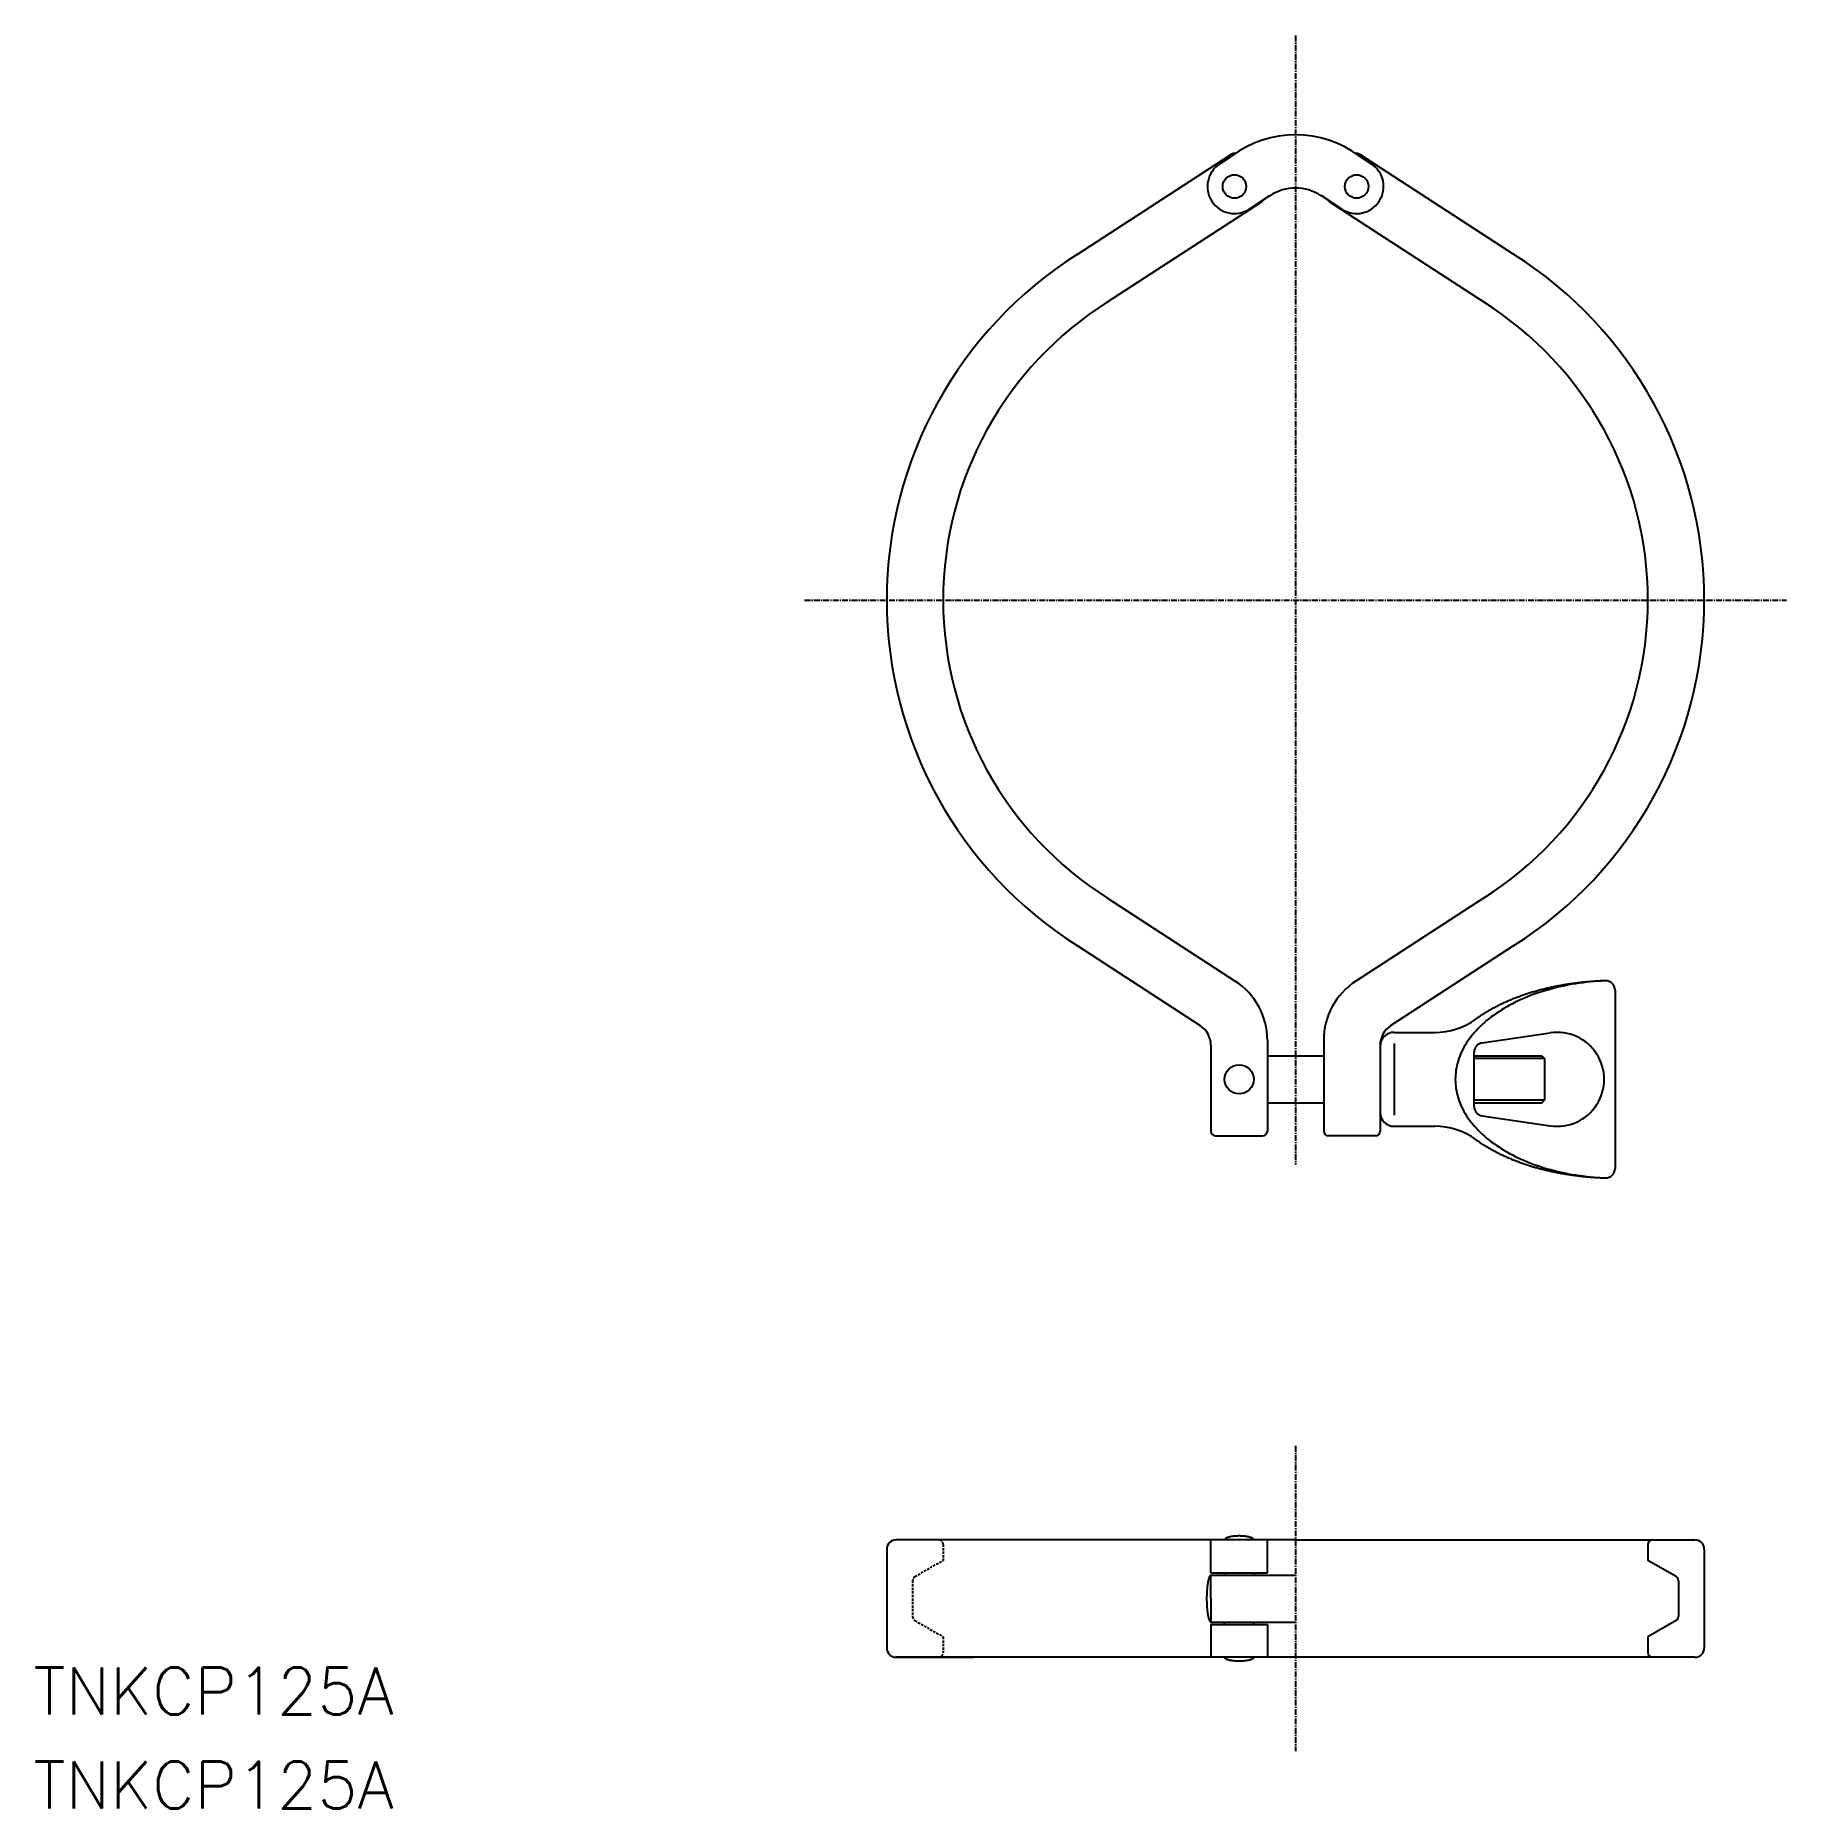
# Model space of a CAD drawing. Extents: x 148 to 521, y 418 to 796.
import ezdxf

# ---------------------------------------------------------------- set-up
doc = ezdxf.new("R2010")
doc.units = 0
doc.linetypes.add('CENTER', pattern=[2, 1.25, -0.25, 0.25, -0.25])
doc.linetypes.add('DASHED', pattern=[0.75, 0.5, -0.25])
doc.layers.get('0').update_dxf_attribs({"linetype": 'CONTINUOUS'})
doc.layers.add('CENTER', color=1, linetype='CENTER')
doc.styles.get("Standard").update_dxf_attribs({"font": 'txt.shx', "bigfont": 'bigfont.shx'})

msp = doc.modelspace()

# ---------------------------------------------------------------- linework, layer by layer
at = {"color": 7, "linetype": 'CONTINUOUS'}
for p, q in [((370.01, 749.05), (402.69, 770.27)), ((400.37, 768.34), (402.88, 769.97)), ((432.63, 768.34), (430.11, 769.97)), ((462.99, 749.05), (430.31, 770.27)), ((376.48, 738.95), (409.22, 760.21)), ((406.63, 758.69), (411.05, 761.57)), ((426.37, 758.69), (421.94, 761.57)), ((456.52, 738.95), (423.78, 760.21)), ((376.48, 612.08), (403.67, 594.43)), ((456.52, 612.08), (429.33, 594.43)), ((370.01, 601.98), (396.22, 584.96)), ((462.99, 601.98), (436.78, 584.96)), ((484.5, 592.48), (484.5, 554.55)), ((410.5, 581.85), (410.5, 562.52)), ((422.5, 581.85), (422.5, 562.52)), ((437.5, 583.52), (446.12, 583.52)), ((437.5, 581.13), (437.5, 565.9)), ((456.21, 581.27), (470.7, 583.4)), ((398.5, 580.76), (398.5, 562.52)), ((410.5, 578.52), (422.5, 578.52)), ((434.5, 580.52), (434.5, 566.52)), ((434.5, 579.68), (434.5, 562.52)), ((454.5, 567.74), (454.5, 579.29)), ((454.5, 578.52), (468.95, 578.52)), ((469.5, 577.97), (454.5, 577.97)), ((468.95, 578.52), (469.5, 577.97)), ((469.5, 577.97), (469.5, 569.07)), ((410.5, 568.52), (422.5, 568.52)), ((469.5, 569.07), (454.5, 569.07)), ((454.5, 568.52), (468.95, 568.52)), ((468.95, 568.52), (469.5, 569.07)), ((437.5, 563.52), (446.12, 563.52)), ((456.21, 565.77), (470.7, 563.64)), ((399.5, 561.52), (409.5, 561.52)), ((433.5, 561.52), (423.5, 561.52)), ((340.5, 475.52), (331.5, 475.52)), ((416.5, 475.52), (331.5, 475.52)), ((348.73, 475.52), (340.5, 475.52)), ((398.5, 468.52), (398.5, 475.52)), ((410.5, 468.52), (410.5, 475.52)), ((416.5, 475.52), (501.5, 475.52)), ((484.27, 475.52), (492.5, 475.52)), ((492.5, 475.52), (501.5, 475.52)), ((329.5, 473.52), (329.5, 452.52)), ((491.5, 474.52), (491.5, 471.15)), ((503.5, 473.52), (503.5, 452.52)), ((398.5, 468.52), (410.5, 468.52)), ((398.5, 468.02), (416.5, 468.02)), ((398.5, 463.02), (398.5, 468.02)), ((401.4, 468.52), (401.4, 468.02)), ((401.4, 468.52), (401.4, 468.27)), ((401.4, 468.52), (401.4, 468.02)), ((407.6, 468.52), (407.6, 468.02)), ((497.5, 467.69), (491.5, 471.15)), ((498, 466.82), (498, 459.21)), ((398.5, 463.02), (398.5, 458.02)), ((398.5, 458.02), (416.5, 458.02)), ((398.5, 457.52), (410.5, 457.52)), ((398.5, 457.52), (398.5, 450.52)), ((401.4, 457.52), (401.4, 458.02)), ((401.4, 457.52), (401.4, 458.02)), ((401.4, 457.52), (401.4, 457.77)), ((407.6, 457.52), (407.6, 458.02)), ((410.5, 457.52), (410.5, 450.52)), ((497.5, 458.34), (491.5, 454.88)), ((491.5, 454.88), (491.5, 451.52)), ((331.5, 450.52), (340.5, 450.52)), ((416.5, 450.52), (331.5, 450.52)), ((340.5, 450.52), (348, 450.52)), ((492.5, 450.52), (416.5, 450.52)), ((501.5, 450.52), (492.5, 450.52))]:
    msp.add_line(p, q, dxfattribs=at)
at = {"color": 3, "linetype": 'DASHED'}
for p, q in [((341.5, 474.52), (341.5, 471.15)), ((335.5, 467.69), (341.5, 471.15)), ((335, 466.82), (335, 459.21)), ((335.5, 458.34), (341.5, 454.88)), ((341.5, 454.88), (341.5, 451.52))]:
    msp.add_line(p, q, dxfattribs=at)
at = {"color": 7, "linetype": 'CONTINUOUS'}
for points in [[(482.43, 594.48, 0), (481.63, 594.44, 0), (480.83, 594.39, 0), (480.03, 594.33, 0), (479.24, 594.26, 0), (478.45, 594.18, 0), (477.66, 594.09, 0), (476.87, 593.98, 0), (476.1, 593.86, 0), (475.32, 593.74, 0), (474.55, 593.6, 0), (473.79, 593.45, 0), (473.03, 593.28, 0), (472.28, 593.11, 0), (471.53, 592.93, 0), (470.8, 592.74, 0), (470.06, 592.53, 0), (469.34, 592.31, 0), (468.63, 592.09, 0), (467.92, 591.85, 0), (467.23, 591.61, 0), (466.54, 591.35, 0), (465.87, 591.08, 0), (465.2, 590.8, 0), (464.55, 590.52, 0), (463.9, 590.22, 0), (463.27, 589.92, 0), (462.65, 589.61, 0), (462.04, 589.28, 0), (461.45, 588.95, 0), (460.86, 588.61, 0), (460.29, 588.26, 0), (459.74, 587.9, 0), (459.19, 587.54, 0), (458.67, 587.17, 0), (458.15, 586.79, 0), (457.65, 586.4, 0), (457.17, 586.01, 0), (456.7, 585.6, 0), (456.24, 585.2, 0), (455.81, 584.78, 0), (455.38, 584.36, 0), (454.98, 583.93, 0), (454.59, 583.5, 0), (454.21, 583.06, 0), (453.86, 582.62, 0), (453.52, 582.17, 0), (453.2, 581.71, 0), (452.89, 581.26, 0), (452.61, 580.79, 0), (452.34, 580.33, 0), (452.09, 579.86, 0), (451.85, 579.38, 0), (451.64, 578.9, 0), (451.44, 578.42, 0), (451.26, 577.94, 0), (451.11, 577.46, 0), (450.96, 576.97, 0), (450.84, 576.48, 0), (450.74, 575.99, 0), (450.65, 575.5, 0), (450.59, 575, 0), (450.54, 574.51, 0), (450.51, 574.01, 0), (450.5, 573.52, 0), (450.51, 573.02, 0), (450.54, 572.53, 0), (450.59, 572.03, 0), (450.65, 571.54, 0), (450.74, 571.04, 0), (450.84, 570.55, 0), (450.96, 570.07, 0), (451.11, 569.58, 0), (451.26, 569.09, 0), (451.44, 568.61, 0), (451.64, 568.13, 0), (451.85, 567.65, 0), (452.09, 567.18, 0), (452.34, 566.71, 0), (452.61, 566.24, 0), (452.89, 565.78, 0), (453.2, 565.32, 0), (453.52, 564.86, 0), (453.86, 564.42, 0), (454.21, 563.97, 0), (454.59, 563.53, 0), (454.98, 563.1, 0), (455.38, 562.67, 0), (455.81, 562.25, 0), (456.24, 561.84, 0), (456.7, 561.43, 0), (457.17, 561.03, 0), (457.65, 560.63, 0), (458.15, 560.25, 0), (458.67, 559.87, 0), (459.19, 559.49, 0), (459.74, 559.13, 0), (460.29, 558.77, 0), (460.86, 558.42, 0), (461.45, 558.08, 0), (462.04, 557.75, 0), (462.65, 557.43, 0), (463.27, 557.11, 0), (463.9, 556.81, 0), (464.55, 556.51, 0), (465.2, 556.23, 0), (465.87, 555.95, 0), (466.54, 555.68, 0), (467.23, 555.43, 0), (467.92, 555.18, 0), (468.63, 554.95, 0), (469.34, 554.72, 0), (470.06, 554.5, 0), (470.8, 554.3, 0), (471.53, 554.1, 0), (472.28, 553.92, 0), (473.03, 553.75, 0), (473.79, 553.59, 0), (474.55, 553.44, 0), (475.32, 553.3, 0), (476.1, 553.17, 0), (476.87, 553.05, 0), (477.66, 552.95, 0), (478.45, 552.85, 0), (479.24, 552.77, 0), (480.03, 552.7, 0), (480.83, 552.64, 0), (481.63, 552.59, 0), (482.43, 552.56, 0)], [(482.44, 594.49, 0), (482.19, 594.48, 0), (481.94, 594.47, 0), (481.69, 594.46, 0), (481.44, 594.45, 0), (481.19, 594.43, 0), (480.94, 594.42, 0), (480.69, 594.41, 0), (480.44, 594.39, 0), (480.19, 594.38, 0), (479.94, 594.36, 0), (479.7, 594.34, 0), (479.45, 594.32, 0), (479.2, 594.3, 0), (478.95, 594.28, 0), (478.7, 594.26, 0), (478.46, 594.24, 0), (478.21, 594.22, 0), (477.96, 594.19, 0), (477.72, 594.17, 0), (477.47, 594.14, 0), (477.23, 594.12, 0), (476.98, 594.09, 0), (476.74, 594.06, 0), (476.49, 594.03, 0), (476.25, 594, 0), (476, 593.97, 0), (475.76, 593.93, 0), (475.52, 593.9, 0), (475.27, 593.87, 0), (475.03, 593.83, 0), (474.79, 593.8, 0), (474.55, 593.76, 0), (474.31, 593.72, 0), (474.06, 593.68, 0), (473.82, 593.64, 0), (473.58, 593.6, 0), (473.35, 593.56, 0), (473.11, 593.52, 0), (472.87, 593.48, 0), (472.63, 593.43, 0), (472.39, 593.39, 0), (472.16, 593.34, 0), (471.92, 593.29, 0), (471.69, 593.25, 0), (471.45, 593.2, 0), (471.22, 593.15, 0), (470.98, 593.1, 0), (470.75, 593.05, 0), (470.52, 592.99, 0), (470.29, 592.94, 0), (470.05, 592.89, 0), (469.82, 592.83, 0), (469.59, 592.78, 0), (469.36, 592.72, 0), (469.13, 592.66, 0), (468.91, 592.61, 0), (468.68, 592.55, 0), (468.45, 592.49, 0), (468.23, 592.42, 0), (468, 592.36, 0), (467.78, 592.3, 0), (467.55, 592.24, 0), (467.33, 592.17, 0), (467.11, 592.11, 0), (466.89, 592.04, 0), (466.67, 591.98, 0), (466.45, 591.91, 0), (466.23, 591.84, 0), (466.01, 591.77, 0), (465.79, 591.7, 0), (465.58, 591.63, 0), (465.36, 591.56, 0), (465.15, 591.49, 0), (464.93, 591.41, 0), (464.72, 591.34, 0), (464.51, 591.27, 0), (464.3, 591.19, 0), (464.09, 591.11, 0), (463.88, 591.04, 0), (463.67, 590.96, 0), (463.46, 590.88, 0), (463.25, 590.8, 0), (463.05, 590.72, 0), (462.84, 590.64, 0), (462.64, 590.56, 0), (462.44, 590.47, 0), (462.24, 590.39, 0), (462.04, 590.31, 0), (461.84, 590.22, 0), (461.64, 590.14, 0), (461.44, 590.05, 0), (461.24, 589.96, 0), (461.05, 589.88, 0), (460.85, 589.79, 0), (460.66, 589.7, 0), (460.47, 589.61, 0), (460.28, 589.52, 0), (460.08, 589.43, 0), (459.9, 589.33, 0), (459.71, 589.24, 0), (459.52, 589.15, 0), (459.33, 589.05, 0), (459.15, 588.96, 0), (458.97, 588.86, 0), (458.79, 588.77, 0), (458.6, 588.67, 0), (458.42, 588.57, 0), (458.25, 588.47, 0), (458.07, 588.38, 0), (457.89, 588.27, 0), (457.71, 588.17, 0), (457.54, 588.07, 0), (457.37, 587.97, 0), (457.2, 587.87, 0), (457.02, 587.77, 0), (456.86, 587.66, 0), (456.69, 587.56, 0), (456.52, 587.46, 0), (456.36, 587.35, 0), (456.19, 587.24, 0), (456.03, 587.14, 0), (455.87, 587.03, 0), (455.71, 586.92, 0), (455.55, 586.81, 0), (455.39, 586.7, 0), (455.23, 586.59, 0), (455.08, 586.48, 0), (454.92, 586.37, 0)], [(454.92, 560.66, 0), (455.08, 560.55, 0), (455.23, 560.44, 0), (455.39, 560.33, 0), (455.55, 560.22, 0), (455.71, 560.11, 0), (455.87, 560, 0), (456.03, 559.9, 0), (456.19, 559.79, 0), (456.36, 559.68, 0), (456.52, 559.58, 0), (456.69, 559.47, 0), (456.86, 559.37, 0), (457.02, 559.27, 0), (457.2, 559.16, 0), (457.37, 559.06, 0), (457.54, 558.96, 0), (457.71, 558.86, 0), (457.89, 558.76, 0), (458.07, 558.66, 0), (458.25, 558.56, 0), (458.42, 558.46, 0), (458.6, 558.36, 0), (458.79, 558.27, 0), (458.97, 558.17, 0), (459.15, 558.07, 0), (459.33, 557.98, 0), (459.52, 557.88, 0), (459.71, 557.79, 0), (459.9, 557.7, 0), (460.08, 557.61, 0), (460.28, 557.51, 0), (460.47, 557.42, 0), (460.66, 557.34, 0), (460.85, 557.24, 0), (461.05, 557.16, 0), (461.24, 557.07, 0), (461.44, 556.98, 0), (461.64, 556.9, 0), (461.84, 556.81, 0), (462.04, 556.73, 0), (462.24, 556.64, 0), (462.44, 556.56, 0), (462.64, 556.48, 0), (462.84, 556.39, 0), (463.05, 556.31, 0), (463.25, 556.23, 0), (463.46, 556.15, 0), (463.67, 556.07, 0), (463.88, 556, 0), (464.09, 555.92, 0), (464.3, 555.84, 0), (464.51, 555.77, 0), (464.72, 555.69, 0), (464.93, 555.62, 0), (465.15, 555.55, 0), (465.36, 555.47, 0), (465.58, 555.4, 0), (465.79, 555.33, 0), (466.01, 555.26, 0), (466.23, 555.19, 0), (466.45, 555.12, 0), (466.67, 555.06, 0), (466.89, 554.99, 0), (467.11, 554.92, 0), (467.33, 554.86, 0), (467.55, 554.79, 0), (467.78, 554.73, 0), (468, 554.67, 0), (468.23, 554.61, 0), (468.45, 554.55, 0), (468.68, 554.49, 0), (468.91, 554.43, 0), (469.13, 554.37, 0), (469.36, 554.31, 0), (469.59, 554.26, 0), (469.82, 554.2, 0), (470.05, 554.15, 0), (470.29, 554.09, 0), (470.52, 554.04, 0), (470.75, 553.99, 0), (470.98, 553.94, 0), (471.22, 553.88, 0), (471.45, 553.84, 0), (471.69, 553.79, 0), (471.92, 553.74, 0), (472.16, 553.69, 0), (472.39, 553.65, 0), (472.63, 553.6, 0), (472.87, 553.56, 0), (473.11, 553.51, 0), (473.35, 553.47, 0), (473.58, 553.43, 0), (473.82, 553.39, 0), (474.06, 553.35, 0), (474.31, 553.31, 0), (474.55, 553.27, 0), (474.79, 553.24, 0), (475.03, 553.2, 0), (475.27, 553.17, 0), (475.52, 553.13, 0), (475.76, 553.1, 0), (476, 553.07, 0), (476.25, 553.03, 0), (476.49, 553, 0), (476.74, 552.97, 0), (476.98, 552.95, 0), (477.23, 552.92, 0), (477.47, 552.89, 0), (477.72, 552.86, 0), (477.96, 552.84, 0), (478.21, 552.82, 0), (478.46, 552.79, 0), (478.7, 552.77, 0), (478.95, 552.75, 0), (479.2, 552.73, 0), (479.45, 552.71, 0), (479.7, 552.69, 0), (479.94, 552.67, 0), (480.19, 552.66, 0), (480.44, 552.64, 0), (480.69, 552.63, 0), (480.94, 552.61, 0), (481.19, 552.6, 0), (481.44, 552.59, 0), (481.69, 552.58, 0), (481.94, 552.57, 0), (482.19, 552.56, 0), (482.44, 552.55, 0)], [(407.6, 475.52, 0), (407.6, 475.54, 0), (407.6, 475.56, 0), (407.59, 475.58, 0), (407.59, 475.6, 0), (407.58, 475.62, 0), (407.57, 475.64, 0), (407.55, 475.66, 0), (407.54, 475.68, 0), (407.53, 475.7, 0), (407.51, 475.72, 0), (407.49, 475.74, 0), (407.47, 475.75, 0), (407.44, 475.77, 0), (407.42, 475.79, 0), (407.39, 475.81, 0), (407.36, 475.83, 0), (407.33, 475.85, 0), (407.3, 475.87, 0), (407.27, 475.89, 0), (407.24, 475.9, 0), (407.2, 475.92, 0), (407.16, 475.94, 0), (407.12, 475.96, 0), (407.08, 475.97, 0), (407.04, 475.99, 0), (406.99, 476.01, 0), (406.94, 476.02, 0), (406.9, 476.04, 0), (406.85, 476.05, 0), (406.8, 476.07, 0), (406.75, 476.08, 0), (406.69, 476.1, 0), (406.64, 476.11, 0), (406.58, 476.13, 0), (406.53, 476.14, 0), (406.47, 476.15, 0), (406.41, 476.17, 0), (406.35, 476.18, 0), (406.29, 476.19, 0), (406.22, 476.2, 0), (406.16, 476.21, 0), (406.1, 476.22, 0), (406.03, 476.23, 0), (405.96, 476.24, 0), (405.89, 476.25, 0), (405.83, 476.26, 0), (405.76, 476.27, 0), (405.69, 476.28, 0), (405.62, 476.28, 0), (405.55, 476.29, 0), (405.47, 476.3, 0), (405.4, 476.3, 0), (405.33, 476.31, 0), (405.25, 476.31, 0), (405.18, 476.32, 0), (405.11, 476.32, 0), (405.03, 476.33, 0), (404.96, 476.33, 0), (404.88, 476.33, 0), (404.8, 476.33, 0), (404.73, 476.34, 0), (404.65, 476.34, 0), (404.58, 476.34, 0), (404.5, 476.34, 0), (404.42, 476.34, 0), (404.35, 476.34, 0), (404.27, 476.34, 0), (404.2, 476.33, 0), (404.12, 476.33, 0), (404.05, 476.33, 0), (403.97, 476.33, 0), (403.9, 476.32, 0), (403.82, 476.32, 0), (403.75, 476.31, 0), (403.67, 476.31, 0), (403.6, 476.3, 0), (403.53, 476.3, 0), (403.46, 476.29, 0), (403.38, 476.28, 0), (403.31, 476.28, 0), (403.24, 476.27, 0), (403.18, 476.26, 0), (403.11, 476.25, 0), (403.04, 476.24, 0), (402.97, 476.23, 0), (402.91, 476.22, 0), (402.84, 476.21, 0), (402.78, 476.2, 0), (402.72, 476.19, 0), (402.65, 476.18, 0), (402.59, 476.17, 0), (402.53, 476.15, 0), (402.48, 476.14, 0), (402.42, 476.13, 0), (402.36, 476.11, 0), (402.31, 476.1, 0), (402.26, 476.08, 0), (402.2, 476.07, 0), (402.15, 476.05, 0), (402.11, 476.04, 0), (402.06, 476.02, 0), (402.01, 476.01, 0), (401.97, 475.99, 0), (401.92, 475.97, 0), (401.88, 475.96, 0), (401.84, 475.94, 0), (401.8, 475.92, 0), (401.77, 475.9, 0), (401.73, 475.89, 0), (401.7, 475.87, 0), (401.67, 475.85, 0), (401.64, 475.83, 0), (401.61, 475.81, 0), (401.58, 475.79, 0), (401.56, 475.77, 0), (401.53, 475.75, 0), (401.51, 475.74, 0), (401.49, 475.72, 0), (401.48, 475.7, 0), (401.46, 475.68, 0), (401.45, 475.66, 0), (401.43, 475.64, 0), (401.42, 475.62, 0), (401.42, 475.6, 0), (401.41, 475.58, 0), (401.4, 475.56, 0), (401.4, 475.54, 0), (401.4, 475.52, 0)], [(398.5, 468.02, 0), (398.48, 468.01, 0), (398.46, 468.01, 0), (398.43, 468, 0), (398.41, 467.99, 0), (398.39, 467.98, 0), (398.37, 467.96, 0), (398.34, 467.94, 0), (398.32, 467.92, 0), (398.3, 467.89, 0), (398.28, 467.87, 0), (398.25, 467.83, 0), (398.23, 467.8, 0), (398.21, 467.76, 0), (398.19, 467.72, 0), (398.17, 467.68, 0), (398.15, 467.64, 0), (398.13, 467.59, 0), (398.11, 467.54, 0), (398.09, 467.48, 0), (398.07, 467.43, 0), (398.05, 467.37, 0), (398.03, 467.3, 0), (398.01, 467.24, 0), (397.99, 467.17, 0), (397.97, 467.1, 0), (397.95, 467.03, 0), (397.93, 466.96, 0), (397.92, 466.88, 0), (397.9, 466.8, 0), (397.88, 466.72, 0), (397.87, 466.64, 0), (397.85, 466.55, 0), (397.83, 466.46, 0), (397.82, 466.37, 0), (397.8, 466.28, 0), (397.79, 466.19, 0), (397.77, 466.09, 0), (397.76, 466, 0), (397.75, 465.9, 0), (397.73, 465.79, 0), (397.72, 465.69, 0), (397.71, 465.59, 0), (397.7, 465.48, 0), (397.69, 465.37, 0), (397.68, 465.26, 0), (397.67, 465.15, 0), (397.66, 465.04, 0), (397.65, 464.93, 0), (397.64, 464.82, 0), (397.63, 464.7, 0), (397.62, 464.58, 0), (397.62, 464.47, 0), (397.61, 464.35, 0), (397.61, 464.23, 0), (397.6, 464.11, 0), (397.6, 463.99, 0), (397.59, 463.87, 0), (397.59, 463.75, 0), (397.59, 463.63, 0), (397.58, 463.51, 0), (397.58, 463.38, 0), (397.58, 463.26, 0), (397.58, 463.14, 0), (397.58, 463.02, 0), (397.58, 462.89, 0), (397.58, 462.77, 0), (397.58, 462.65, 0), (397.58, 462.53, 0), (397.59, 462.4, 0), (397.59, 462.28, 0), (397.59, 462.16, 0), (397.6, 462.04, 0), (397.6, 461.92, 0), (397.61, 461.8, 0), (397.61, 461.68, 0), (397.62, 461.56, 0), (397.62, 461.45, 0), (397.63, 461.33, 0), (397.64, 461.22, 0), (397.65, 461.1, 0), (397.66, 460.99, 0), (397.67, 460.88, 0), (397.68, 460.77, 0), (397.69, 460.66, 0), (397.7, 460.55, 0), (397.71, 460.45, 0), (397.72, 460.34, 0), (397.73, 460.24, 0), (397.75, 460.14, 0), (397.76, 460.04, 0), (397.77, 459.94, 0), (397.79, 459.85, 0), (397.8, 459.75, 0), (397.82, 459.66, 0), (397.83, 459.57, 0), (397.85, 459.48, 0), (397.87, 459.39, 0), (397.88, 459.31, 0), (397.9, 459.23, 0), (397.92, 459.15, 0), (397.93, 459.07, 0), (397.95, 459, 0), (397.97, 458.93, 0), (397.99, 458.86, 0), (398.01, 458.79, 0), (398.03, 458.73, 0), (398.05, 458.67, 0), (398.07, 458.61, 0), (398.09, 458.55, 0), (398.11, 458.5, 0), (398.13, 458.44, 0), (398.15, 458.4, 0), (398.17, 458.35, 0), (398.19, 458.31, 0), (398.21, 458.27, 0), (398.23, 458.23, 0), (398.25, 458.2, 0), (398.28, 458.17, 0), (398.3, 458.14, 0), (398.32, 458.11, 0), (398.34, 458.09, 0), (398.37, 458.07, 0), (398.39, 458.05, 0), (398.41, 458.04, 0), (398.43, 458.03, 0), (398.46, 458.02, 0), (398.48, 458.02, 0), (398.5, 458.02, 0)], [(407.6, 450.52, 0), (407.6, 450.5, 0), (407.6, 450.48, 0), (407.59, 450.46, 0), (407.59, 450.44, 0), (407.58, 450.42, 0), (407.57, 450.4, 0), (407.55, 450.38, 0), (407.54, 450.36, 0), (407.53, 450.34, 0), (407.51, 450.32, 0), (407.49, 450.3, 0), (407.47, 450.28, 0), (407.44, 450.26, 0), (407.42, 450.24, 0), (407.39, 450.22, 0), (407.36, 450.2, 0), (407.33, 450.18, 0), (407.3, 450.17, 0), (407.27, 450.15, 0), (407.24, 450.13, 0), (407.2, 450.11, 0), (407.16, 450.09, 0), (407.12, 450.08, 0), (407.08, 450.06, 0), (407.04, 450.04, 0), (406.99, 450.03, 0), (406.94, 450.01, 0), (406.9, 450, 0), (406.85, 449.98, 0), (406.8, 449.96, 0), (406.75, 449.95, 0), (406.69, 449.93, 0), (406.64, 449.92, 0), (406.58, 449.91, 0), (406.53, 449.89, 0), (406.47, 449.88, 0), (406.41, 449.87, 0), (406.35, 449.86, 0), (406.29, 449.84, 0), (406.22, 449.83, 0), (406.16, 449.82, 0), (406.1, 449.81, 0), (406.03, 449.8, 0), (405.96, 449.79, 0), (405.89, 449.78, 0), (405.83, 449.77, 0), (405.76, 449.76, 0), (405.69, 449.76, 0), (405.62, 449.75, 0), (405.55, 449.74, 0), (405.47, 449.74, 0), (405.4, 449.73, 0), (405.33, 449.72, 0), (405.25, 449.72, 0), (405.18, 449.71, 0), (405.11, 449.71, 0), (405.03, 449.71, 0), (404.96, 449.7, 0), (404.88, 449.7, 0), (404.8, 449.7, 0), (404.73, 449.7, 0), (404.65, 449.69, 0), (404.58, 449.69, 0), (404.5, 449.69, 0), (404.42, 449.69, 0), (404.35, 449.69, 0), (404.27, 449.7, 0), (404.2, 449.7, 0), (404.12, 449.7, 0), (404.05, 449.7, 0), (403.97, 449.71, 0), (403.9, 449.71, 0), (403.82, 449.71, 0), (403.75, 449.72, 0), (403.67, 449.72, 0), (403.6, 449.73, 0), (403.53, 449.74, 0), (403.46, 449.74, 0), (403.38, 449.75, 0), (403.31, 449.76, 0), (403.24, 449.76, 0), (403.18, 449.77, 0), (403.11, 449.78, 0), (403.04, 449.79, 0), (402.97, 449.8, 0), (402.91, 449.81, 0), (402.84, 449.82, 0), (402.78, 449.83, 0), (402.72, 449.84, 0), (402.65, 449.86, 0), (402.59, 449.87, 0), (402.53, 449.88, 0), (402.48, 449.89, 0), (402.42, 449.91, 0), (402.36, 449.92, 0), (402.31, 449.93, 0), (402.26, 449.95, 0), (402.2, 449.96, 0), (402.15, 449.98, 0), (402.11, 450, 0), (402.06, 450.01, 0), (402.01, 450.03, 0), (401.97, 450.04, 0), (401.92, 450.06, 0), (401.88, 450.08, 0), (401.84, 450.09, 0), (401.8, 450.11, 0), (401.77, 450.13, 0), (401.73, 450.15, 0), (401.7, 450.17, 0), (401.67, 450.18, 0), (401.64, 450.2, 0), (401.61, 450.22, 0), (401.58, 450.24, 0), (401.56, 450.26, 0), (401.53, 450.28, 0), (401.51, 450.3, 0), (401.49, 450.32, 0), (401.48, 450.34, 0), (401.46, 450.36, 0), (401.45, 450.38, 0), (401.43, 450.4, 0), (401.42, 450.42, 0), (401.42, 450.44, 0), (401.41, 450.46, 0), (401.4, 450.48, 0), (401.4, 450.5, 0), (401.4, 450.52, 0)]]:
    msp.add_polyline3d(points, dxfattribs=at)
for centre, radius in [((403.5, 763.52), 2.5), ((429.5, 763.52), 2.5), ((404.5, 573.52), 3.1)]:
    msp.add_circle(centre, radius, dxfattribs=at)
for centre, radius, start, end in [((416.5, 751.84), 22.67, 53.0914, 126.9086), ((403.78, 768.6), 2, 90.6247, 123), ((429.23, 768.6), 2, 57, 89.5246), ((403.5, 763.52), 5.75, 123, 303), ((429.5, 763.52), 5.75, 237, 57), ((416.5, 753.18), 10, 57, 123), ((408.13, 761.89), 2, 303, 324.6701), ((424.87, 761.89), 2, 215.5481, 237), ((416.5, 675.52), 87, 122.3, 237.7), ((416.5, 675.52), 87, 302.3, 57.7), ((416.5, 675.52), 75, 122.2461, 237.7539), ((416.5, 675.52), 75, 302.2461, 57.7539), ((395.5, 581.85), 15, 0, 57), ((437.5, 581.85), 15, 123, 180), ((482.5, 592.48), 2, 0, 92.1633), ((482.5, 592.49), 2, 0, 91.7752), ((393.5, 580.76), 5, 0, 57), ((439.5, 580.76), 5, 123, 180), ((446.12, 598.52), 15, 270, 305.9449), ((437.5, 580.52), 3, 90, 180), ((456.5, 579.29), 2, 98.3544, 180), ((472.2, 573.52), 9.99, 261.3329, 98.6671), ((437.5, 566.52), 3, 180, 270), ((456.5, 567.74), 2, 180, 261.6456), ((399.5, 562.52), 1, 180, 270), ((409.5, 562.52), 1, 270, 0), ((423.5, 562.52), 1, 180, 270), ((433.5, 562.52), 1, 270, 0), ((446.12, 548.52), 15, 54.0551, 90), ((482.5, 554.55), 2, 267.8367, 360), ((482.5, 554.55), 2, 268.2248, 360), ((331.5, 473.52), 2, 90, 180), ((492.5, 474.52), 1, 90, 180), ((501.5, 473.52), 2, 0, 90), ((497, 466.82), 1, 0, 60), ((497, 459.21), 1, 300, 0), ((331.5, 452.52), 2, 180, 270), ((492.5, 451.52), 1, 180, 270), ((501.5, 452.52), 2, 270, 0)]:
    msp.add_arc(centre, radius, start, end, dxfattribs=at)
at = {"color": 3, "linetype": 'DASHED'}
for centre, start, end in [((340.5, 474.52), 0, 90), ((336, 466.82), 120, 180), ((336, 459.21), 180, 240), ((340.5, 451.52), 270, 0)]:
    msp.add_arc(centre, 1, start, end, dxfattribs=at)
at = {"layer": 'CENTER', "color": 1, "linetype": 'CENTER'}
for p, q in [((416.5, 795.66), (416.5, 555.37)), ((312, 675.52), (521, 675.52)), ((416.5, 495.52), (416.5, 430.52))]:
    msp.add_line(p, q, dxfattribs=at)

# ---------------------------------------------------------------- texts
at = {"color": 7, "linetype": 'CONTINUOUS'}
for p in [(147.89, 438.34), (147.89, 418.34)]:
    msp.add_text('TNKCP125A', height=10, dxfattribs=at).set_placement(p)

doc.saveas('drawing.dxf')
